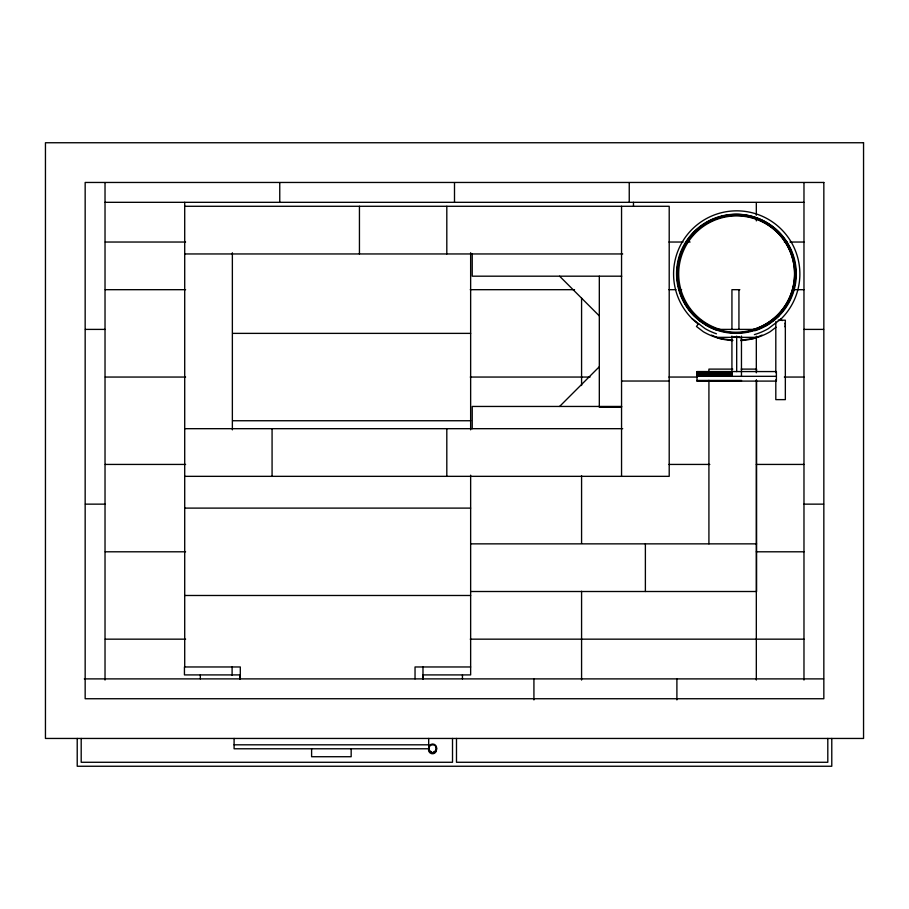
<?xml version="1.0" encoding="UTF-8"?>
<svg xmlns="http://www.w3.org/2000/svg" width="909" height="909" viewBox="0 0 909 909"><rect width="100%" height="100%" fill="white"/><g stroke="black" fill="none" stroke-linecap="round" stroke-linejoin="round"><path stroke-width="1.36" d="M698.612 323.649L696.453 326.467L703.361 331.762A66.721 66.721 0 0 0 732.711 340.591M559.603 406.448L599.315 366.736M766.503 325.581L778.843 316.105M781.376 318.639L768.298 328.672A63.141 63.141 0 0 1 754.379 334.614M776.002 327.229L770.082 331.762A66.721 66.721 0 0 1 740.733 340.591M762.037 335.103L753.993 338.432L740.71 340.182M736.722 337.137L739.074 336.819M105.024 202.321L803.976 202.321M184.709 206.286L669.206 206.286L669.206 476.339L184.709 476.339M105.274 242.033L185.595 242.033M668.956 242.033L683.045 242.033M687.272 242.033L690.09 242.033M784.353 242.033L787.16 242.033M789.966 242.033L803.976 242.033M184.709 253.952L622.71 253.952M621.733 276.188L472.226 276.188L472.226 253.952M105.274 289.687L185.595 289.687M470.26 289.687L574.533 289.687M668.956 289.687L676.001 289.687M678.818 289.687L681.636 289.687M739.846 289.687L731.938 289.687L731.938 329.399M792.762 289.687L803.976 289.687M778.195 320.207L785.342 320.207L785.342 399.63L775.809 399.63L775.809 379.78M85.401 329.399L105.024 329.399M716.11 329.399L755.674 329.399M803.976 329.399L823.599 329.399M232.829 333.376L470.646 333.376M716.11 337.341L755.674 337.341M732.756 369.111L708.918 369.111L708.918 371.929M741.165 369.111L756.583 369.111L756.583 371.929M696.976 371.724L731.927 371.724M696.976 372.201L731.927 372.201M696.976 372.963L731.927 372.963M696.976 373.951L731.927 373.951M696.976 375.099L731.927 375.099M696.976 376.326L776.4 376.326M105.274 377.053L185.595 377.053M470.26 377.053L590.043 377.053M668.956 377.053L697.135 377.053M784.353 377.053L803.976 377.053M696.976 380.451L741.46 380.451L741.46 381.098M621.551 381.03L669.206 381.03M696.976 380.928L741.46 380.928M621.733 406.448L472.226 406.448L472.226 428.684M621.551 407.243L599.315 407.243L599.315 276.188M232.829 420.742L470.646 420.742M184.709 428.684L622.71 428.684M105.274 464.431L185.595 464.431M668.956 464.431L709.815 464.431M756.322 464.431L803.976 464.431M85.401 504.143L105.024 504.143M803.976 504.143L823.599 504.143M184.709 508.108L470.646 508.108M470.646 543.855L756.583 543.855M105.274 551.797L185.595 551.797M756.322 551.797L803.976 551.797M470.646 591.509L756.583 591.509L756.583 380.326M184.709 595.486L470.646 595.486M105.274 639.163L185.595 639.163M470.26 639.163L803.976 639.163M470.646 666.967L415.038 666.967L415.038 678.887M84.31 678.887L823.599 678.887M234.09 744.812L428.684 744.812M428.843 748.777L234.09 748.777L234.09 738.449M734.131 336.796L741.812 337.807M732.734 340.182L719.451 338.432L711.406 335.103M779.138 320.252A3.977 3.977 0 0 1 781.195 320.252L782.399 320.57M692.067 318.639L705.145 328.672A63.141 63.141 0 0 0 716.44 333.785M559.603 276.188L599.315 315.9M831.78 738.449L831.78 766.253L77.22 766.253L77.22 738.449M827.804 738.449L827.804 762.276L456.488 762.276L456.488 738.449M803.976 182.698L803.976 680.034M775.809 321.627L775.809 372.69M756.322 202.571L756.322 215.263M756.322 218.08L756.322 220.898M756.322 336.194L756.322 372.826M756.322 379.882L756.322 680.034M741.46 336.103L741.46 376.326M738.937 289.687L738.937 329.399M736.688 336.103L736.688 371.565M731.927 336.103L731.927 376.326M708.918 380.326L708.918 543.855M676.898 678.887L676.898 699.907M645.379 543.855L645.379 591.509M633.471 202.321L633.471 206.286M629.244 182.698L629.244 202.321M621.551 206.286L621.551 476.339M581.578 298.141L581.578 385.518M581.578 475.702L581.578 543.343M581.578 591.259L581.578 680.034M533.924 678.887L533.924 699.907M470.646 252.736L470.646 429.821M470.646 475.191L470.646 674.91L422.73 674.91L422.73 679.171M462.442 674.91L462.442 678.887M454.5 182.698L454.5 202.321M452.512 738.449L452.512 762.276L81.196 762.276L81.196 738.449M446.808 206.286L446.808 253.952M446.808 428.684L446.808 476.339M428.684 738.449L428.684 748.777A3.977 3.977 0 0 0 433.036 753.743A3.977 3.977 0 0 0 435.956 747.823M422.98 666.967L422.98 679.387M359.441 206.286L359.441 253.952M351.169 748.777L351.169 756.72L311.605 756.72L311.605 748.777M279.756 182.698L279.756 202.321M272.075 428.684L272.075 476.339M240.306 678.887L240.306 666.967L184.447 666.967L184.447 674.91L240.044 674.91L240.044 679.171M232.363 252.793L232.363 429.843M232.102 666.967L232.102 675.239M200.332 674.91L200.332 678.887M184.709 202.321L184.709 666.967M105.024 182.698L105.024 680.034M428.821 746.959A3.977 3.977 0 0 1 435.468 745.175A3.977 3.977 0 0 1 433.684 751.823M431.627 751.823A3.977 3.977 0 0 1 428.821 749.016M698.282 324.081A63.141 63.141 0 0 1 688.942 232.704A63.141 63.141 0 0 1 780.706 228.682A63.141 63.141 0 0 1 779.399 320.536M739.46 337.069A63.141 63.141 0 0 1 733.983 337.069M754.845 330.74A59.574 59.574 0 0 0 789.887 247.123A59.574 59.574 0 0 0 701.793 225.739A59.574 59.574 0 0 0 694.601 316.105L706.941 325.581A59.574 59.574 0 0 0 717.258 330.285M701.021 321.684A59.574 59.574 0 0 1 698.782 319.911M720.337 329.501A57.983 57.983 0 0 1 680.898 257.986A57.983 57.983 0 0 1 752.107 217.978A57.983 57.983 0 0 1 792.659 288.869A57.983 57.983 0 0 1 752.982 329.501M784.978 323.149A4.761 4.761 0 0 1 784.978 326.797M779.956 320.252A4.761 4.761 0 0 1 781.195 320.252M863.55 142.747L45.45 142.747L45.45 738.449L863.55 738.449L863.55 142.747M823.838 182.459L85.162 182.459L85.162 698.737L823.838 698.737L823.838 182.459M776.4 371.565L696.976 371.565L696.976 381.098L776.4 381.098L776.4 371.565M702.714 322.434A59.017 59.017 0 0 0 794.955 278.404A59.017 59.017 0 0 0 710.702 220.523A59.017 59.017 0 0 0 702.714 322.434M700.112 321.241A59.574 59.574 0 0 0 795.227 281.245A59.574 59.574 0 0 0 713.031 218.876A59.574 59.574 0 0 0 700.112 321.241M703.021 321.968A58.46 58.46 0 0 0 794.398 278.359A58.46 58.46 0 0 0 710.94 221.035A58.46 58.46 0 0 0 703.021 321.968M430.673 752.22A3.977 3.977 0 0 0 436.627 748.777A3.977 3.977 0 0 0 430.673 745.335A3.977 3.977 0 0 0 430.673 752.22"/></g></svg>
